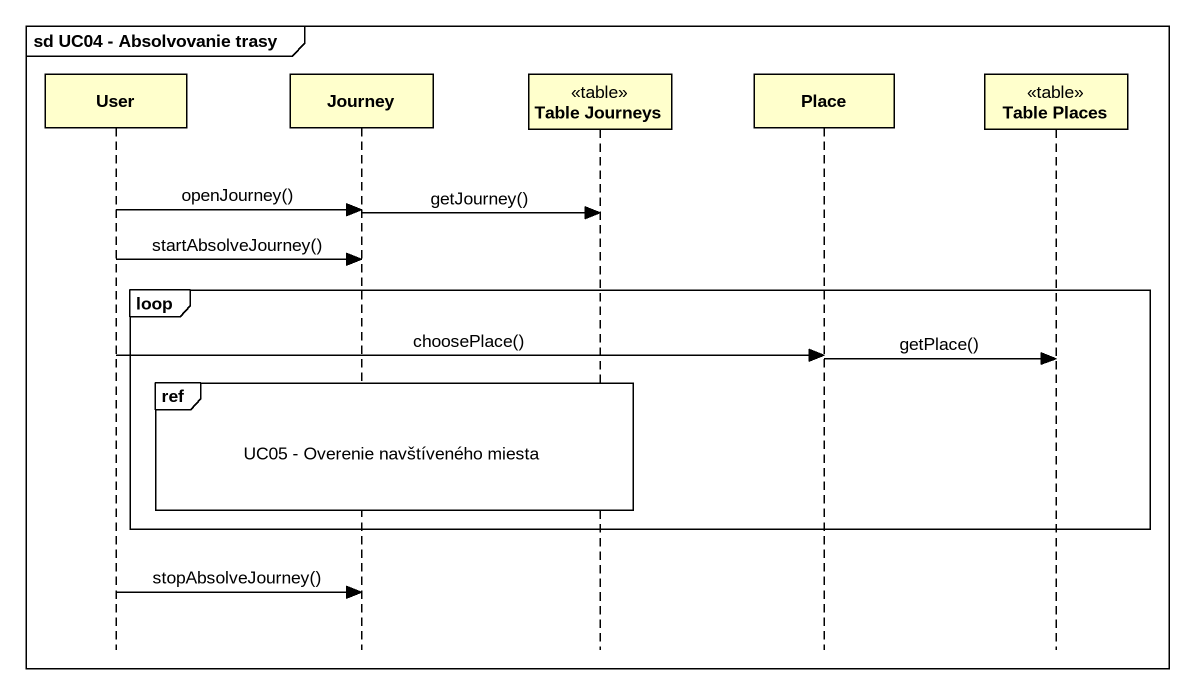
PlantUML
@startuml
mainframe sd UC04 - Absolvovanie trasy
hide footbox
participant User
participant Journey
participant "Table Journeys" as Table_Journeys <<table>>
participant Place
participant "Table Places" as Table_Places <<table>>

User -> Journey : openJourney()
Journey -> Table_Journeys : getJourney()
User -> Journey : startAbsolveJourney()
loop
  User -> Place : choosePlace()
  Place -> Table_Places : getPlace()
  ref over Journey, Table_Journeys : UC05 - Overenie navštíveného miesta
end
User -> Journey : stopAbsolveJourney()
@enduml
